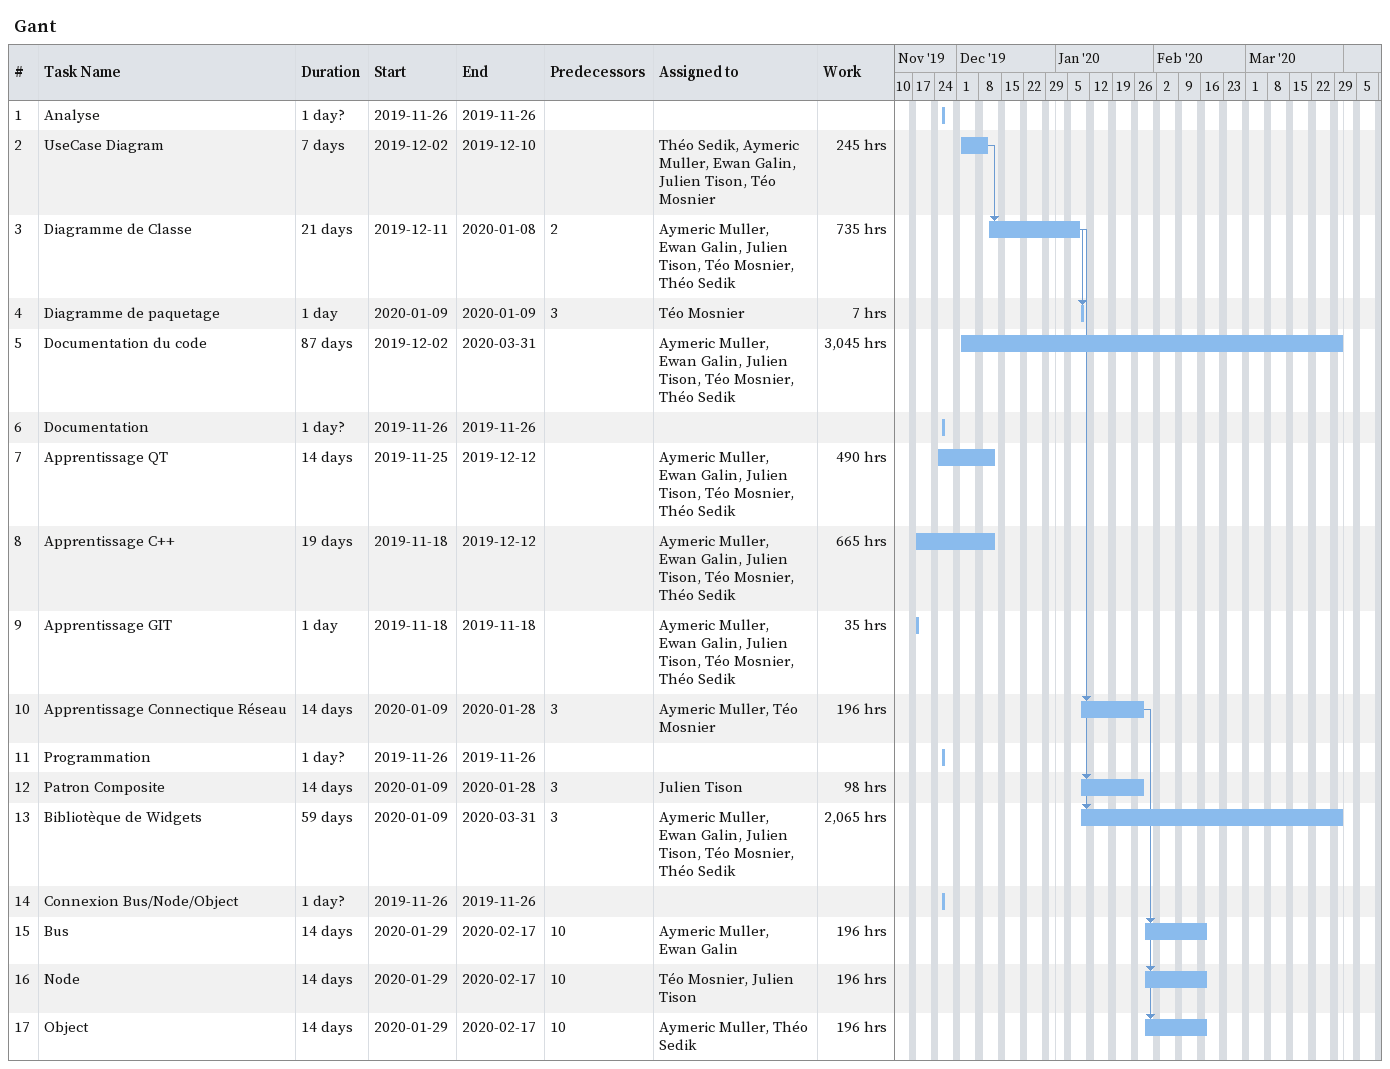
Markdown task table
Gant

| ID | Task | Duration | Start | Finish | Predecessors | Resources | Work (h) |
|---|---|---|---|---|---|---|---|
| 1 | Analyse | 1d? | 2019-11-26 | 2019-11-26 |  |  |  |
| 2 | UseCase Diagram | 7d | 2019-12-02 | 2019-12-10 |  | Théo Sedik, Aymeric Muller, Ewan Galin, Julien Tison, Téo Mosnier | 245 |
| 3 | Diagramme de Classe | 21d | 2019-12-11 | 2020-01-08 | 2 | Aymeric Muller, Ewan Galin, Julien Tison, Téo Mosnier, Théo Sedik | 735 |
| 4 | Diagramme de paquetage | 1d | 2020-01-09 | 2020-01-09 | 3 | Téo Mosnier | 7 |
| 5 | Documentation du code | 87d | 2019-12-02 | 2020-03-31 |  | Aymeric Muller, Ewan Galin, Julien Tison, Téo Mosnier, Théo Sedik | 3045 |
| 6 | Documentation | 1d? | 2019-11-26 | 2019-11-26 |  |  |  |
| 7 | Apprentissage QT | 14d | 2019-11-25 | 2019-12-12 |  | Aymeric Muller, Ewan Galin, Julien Tison, Téo Mosnier, Théo Sedik | 490 |
| 8 | Apprentissage C++ | 19d | 2019-11-18 | 2019-12-12 |  | Aymeric Muller, Ewan Galin, Julien Tison, Téo Mosnier, Théo Sedik | 665 |
| 9 | Apprentissage GIT | 1d | 2019-11-18 | 2019-11-18 |  | Aymeric Muller, Ewan Galin, Julien Tison, Téo Mosnier, Théo Sedik | 35 |
| 10 | Apprentissage Connectique Réseau | 14d | 2020-01-09 | 2020-01-28 | 3 | Aymeric Muller, Téo Mosnier | 196 |
| 11 | Programmation | 1d? | 2019-11-26 | 2019-11-26 |  |  |  |
| 12 | Patron Composite | 14d | 2020-01-09 | 2020-01-28 | 3 | Julien Tison | 98 |
| 13 | Bibliotèque de Widgets | 59d | 2020-01-09 | 2020-03-31 | 3 | Aymeric Muller, Ewan Galin, Julien Tison, Téo Mosnier, Théo Sedik | 2065 |
| 14 | Connexion Bus/Node/Object | 1d? | 2019-11-26 | 2019-11-26 |  |  |  |
| 15 | Bus | 14d | 2020-01-29 | 2020-02-17 | 10 | Aymeric Muller, Ewan Galin | 196 |
| 16 | Node | 14d | 2020-01-29 | 2020-02-17 | 10 | Téo Mosnier, Julien Tison | 196 |
| 17 | Object | 14d | 2020-01-29 | 2020-02-17 | 10 | Aymeric Muller, Théo Sedik | 196 |
